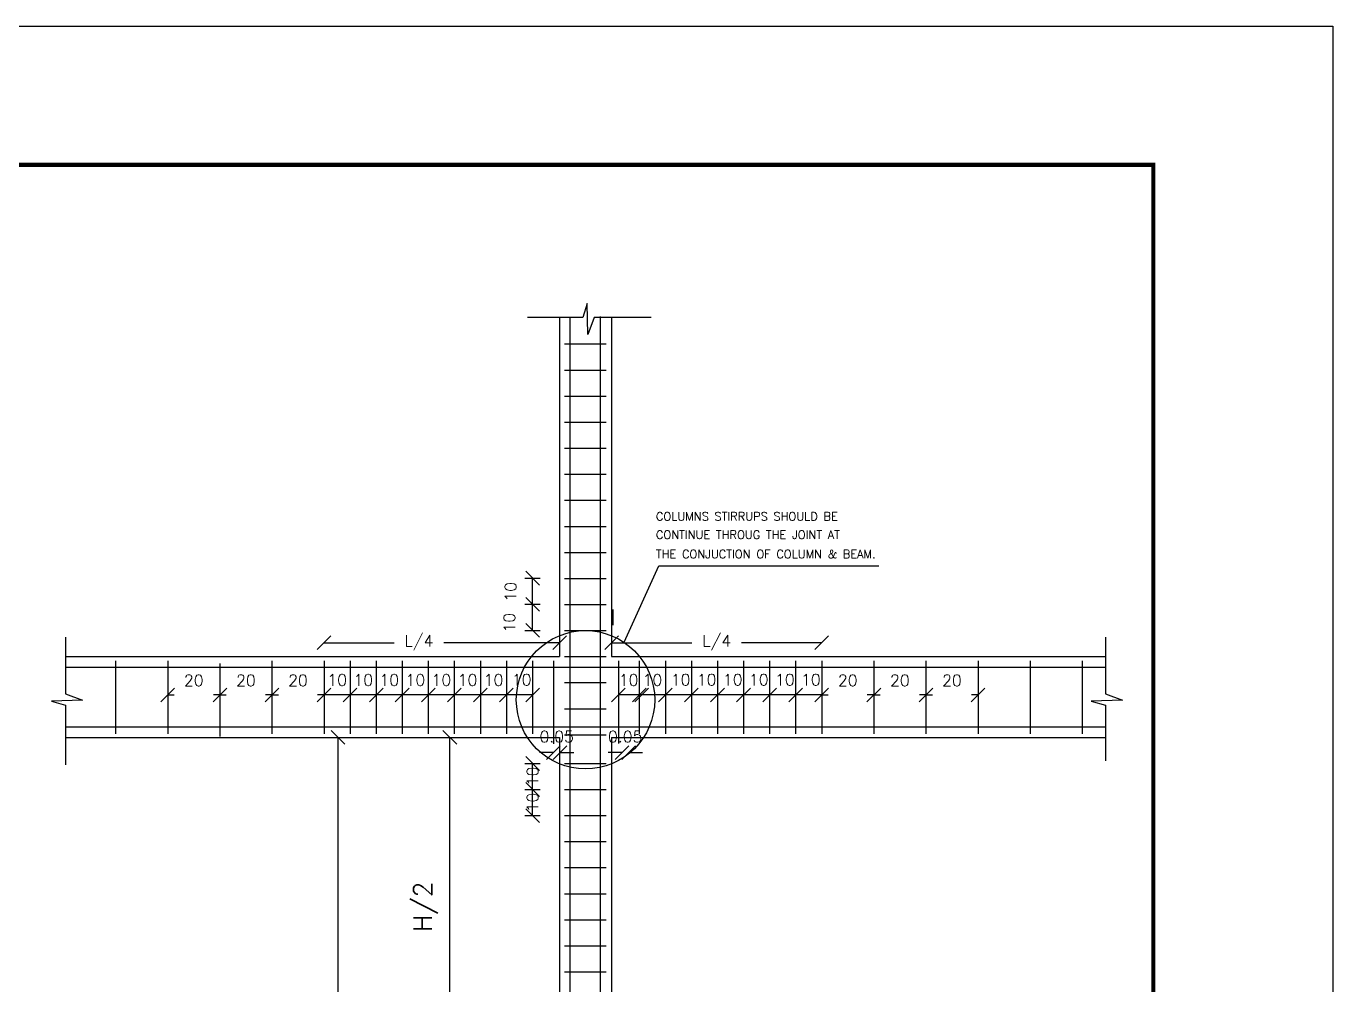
# Model space of a CAD drawing. Extents: x 166525 to 167198, y 178739 to 179747.
# Drawn here: x 167092.76 to 167104.16, y 179516.42 to 179524.79 of the extents above; entities that cross this region are included whole.
import ezdxf

# ---------------------------------------------------------------- set-up
doc = ezdxf.new("R2010")
doc.units = 0
doc.header["$MEASUREMENT"] = 0
doc.layers.get('0').update_dxf_attribs({"linetype": 'CONTINUOUS'})
doc.layers.get('DEFPOINTS').update_dxf_attribs({"linetype": 'CONTINUOUS'})
for name, color, linetype in [('0102', 9, 'CONTINUOUS'), ('BIM', 1, 'CONTINUOUS'), ('Column', 6, 'CONTINUOUS'), ('COVER', 7, 'CONTINUOUS'), ('DIM', 144, 'CONTINUOUS'), ('MHATCH', 8, 'CONTINUOUS'), ('OUT', 6, 'CONTINUOUS'), ('ST', 2, 'CONTINUOUS'), ('win', 4, 'CONTINUOUS')]:
    doc.layers.add(name, color=color, linetype=linetype)
doc.styles.add('ROMANS', font='romans.shx')
doc.dimstyles.new('dim100', dxfattribs={"dimtxt": 0.16, "dimasz": 0.12, "dimexe": 0.00018, "dimexo": 0.000625, "dimgap": 0.09, "dimtad": 1, "dimdec": 0, "dimlfac": 100, "dimrnd": 1, "dimzin": 0, "dimdsep": 46, "dimtxsty": 'ROMANS', "dimblk1": 'OBLIQUE', "dimblk2": 'OBLIQUE', "dimsah": 1, "dimcen": 0.09, "dimse1": 1, "dimse2": 1, "dimclrd": 8, "dimclre": 8, "dimclrt": 7, "dimadec": 0, "dimazin": 0, "dimtfac": 1, "dimtdec": 0, "dimtix": 1, "dimtofl": 0, "dimtmove": 2, "dimatfit": 3, "dimldrblk": 'OBLIQUE', "dimfxl": 0.00018, "dimtolj": 1, "dimtzin": 0, "dimarcsym": 0})

# ---------------------------------------------------------------- blocks, each defined once
blk = doc.blocks.new('_OBLIQUE')
at = {"color": 0, "linetype": 'ByBlock'}
blk.add_line((-0.5, -0.5), (0.5, 0.5), dxfattribs=at)
blk = doc.blocks.new('*D1062')
at = {"layer": '0102', "color": 8, "lineweight": -2, "transparency": 16777216}
for p, q in [((167095.478, 179518.583), (167095.478, 179515.768)), ((167095.478, 179512.666), (167095.478, 179515.481))]:
    blk.add_line(p, q, dxfattribs=at)
at = {"layer": 'DEFPOINTS', "color": 0, "transparency": 16777216}
for p in [(167095.478, 179518.583), (167097.404, 179518.583), (167097.413, 179512.666)]:
    blk.add_point(p, dxfattribs=at)
at = {"layer": '0102', "color": 8, "lineweight": -2, "transparency": 16777216, "xscale": 0.12, "yscale": 0.12, "zscale": 0.12}
for p, rotation in [((167095.478, 179518.583), 90), ((167095.478, 179512.666), 270)]:
    blk.add_blockref('_OBLIQUE', p, dxfattribs=dict(at, rotation=rotation))
at = {"layer": '0102', "color": 7, "transparency": 16777216, "insert": (167095.478, 179515.625), "char_height": 0.16, "attachment_point": 5, "rotation": 90, "style": 'ROMANS'}
blk.add_mtext('\\A1;H', dxfattribs=at)
blk = doc.blocks.new('*D1065')
at = {"layer": '0102', "color": 8, "lineweight": -2, "transparency": 16777216}
blk.add_line((167097.177, 179519.518), (167097.177, 179519.745), dxfattribs=at)
at = {"layer": 'DEFPOINTS', "color": 0, "transparency": 16777216}
for p in [(167097.177, 179519.745), (167097.455, 179519.745), (167097.455, 179519.518)]:
    blk.add_point(p, dxfattribs=at)
at = {"layer": '0102', "color": 8, "lineweight": -2, "transparency": 16777216, "xscale": 0.12, "yscale": 0.12, "zscale": 0.12}
for p, rotation in [((167097.177, 179519.745), 90), ((167097.177, 179519.518), 270)]:
    blk.add_blockref('_OBLIQUE', p, dxfattribs=dict(at, rotation=rotation))
at = {"layer": '0102', "color": 7, "transparency": 16777216, "insert": (167096.975, 179519.584), "char_height": 0.1, "attachment_point": 5, "rotation": 90, "style": 'ROMANS'}
blk.add_mtext('\\A1;10', dxfattribs=at)
blk = doc.blocks.new('*D1066')
at = {"layer": '0102', "color": 8, "lineweight": -2, "transparency": 16777216}
blk.add_line((167097.177, 179518.128), (167097.177, 179518.355), dxfattribs=at)
at = {"layer": 'DEFPOINTS', "color": 0, "transparency": 16777216}
for p in [(167097.177, 179518.355), (167097.455, 179518.355), (167097.455, 179518.128)]:
    blk.add_point(p, dxfattribs=at)
at = {"layer": '0102', "color": 8, "lineweight": -2, "transparency": 16777216, "xscale": 0.12, "yscale": 0.12, "zscale": 0.12}
for p, rotation in [((167097.177, 179518.355), 90), ((167097.177, 179518.128), 270)]:
    blk.add_blockref('_OBLIQUE', p, dxfattribs=dict(at, rotation=rotation))
at = {"layer": '0102', "color": 7, "transparency": 16777216, "insert": (167097.177, 179518.242), "char_height": 0.1, "attachment_point": 5, "rotation": 90, "style": 'ROMANS'}
blk.add_mtext('\\A1;10', dxfattribs=at)
blk = doc.blocks.new('*D1067')
at = {"layer": '0102', "color": 8, "lineweight": -2, "transparency": 16777216}
blk.add_line((167097.177, 179517.9), (167097.177, 179518.128), dxfattribs=at)
at = {"layer": 'DEFPOINTS', "color": 0, "transparency": 16777216}
for p in [(167097.177, 179518.128), (167097.455, 179518.128), (167097.455, 179517.9)]:
    blk.add_point(p, dxfattribs=at)
at = {"layer": '0102', "color": 8, "lineweight": -2, "transparency": 16777216, "xscale": 0.12, "yscale": 0.12, "zscale": 0.12}
for p, rotation in [((167097.177, 179518.128), 90), ((167097.177, 179517.9), 270)]:
    blk.add_blockref('_OBLIQUE', p, dxfattribs=dict(at, rotation=rotation))
at = {"layer": '0102', "color": 7, "transparency": 16777216, "insert": (167097.177, 179518.014), "char_height": 0.1, "attachment_point": 5, "rotation": 90, "style": 'ROMANS'}
blk.add_mtext('\\A1;10', dxfattribs=at)
blk = doc.blocks.new('*D1068')
at = {"layer": '0102', "color": 8, "lineweight": -2, "transparency": 16777216}
blk.add_line((167097.177, 179519.745), (167097.177, 179519.973), dxfattribs=at)
at = {"layer": 'DEFPOINTS', "color": 0, "transparency": 16777216}
for p in [(167097.177, 179519.973), (167097.455, 179519.973), (167097.455, 179519.745)]:
    blk.add_point(p, dxfattribs=at)
at = {"layer": '0102', "color": 8, "lineweight": -2, "transparency": 16777216, "xscale": 0.12, "yscale": 0.12, "zscale": 0.12}
for p, rotation in [((167097.177, 179519.973), 90), ((167097.177, 179519.745), 270)]:
    blk.add_blockref('_OBLIQUE', p, dxfattribs=dict(at, rotation=rotation))
at = {"layer": '0102', "color": 7, "transparency": 16777216, "insert": (167096.985, 179519.854), "char_height": 0.1, "attachment_point": 5, "rotation": 90, "style": 'ROMANS'}
blk.add_mtext('\\A1;10', dxfattribs=at)
blk = doc.blocks.new('*D1072')
at = {"layer": '0102', "color": 8, "lineweight": -2, "transparency": 16777216}
blk.add_line((167096.455, 179515.625), (167096.455, 179518.583), dxfattribs=at)
at = {"layer": 'DEFPOINTS', "color": 0, "transparency": 16777216}
for p in [(167096.455, 179518.583), (167096.455, 179518.583), (167096.328, 179515.625)]:
    blk.add_point(p, dxfattribs=at)
at = {"layer": '0102', "color": 8, "lineweight": -2, "transparency": 16777216, "xscale": 0.12, "yscale": 0.12, "zscale": 0.12}
for p, rotation in [((167096.455, 179518.583), 90), ((167096.455, 179515.625), 270)]:
    blk.add_blockref('_OBLIQUE', p, dxfattribs=dict(at, rotation=rotation))
at = {"layer": '0102', "color": 7, "transparency": 16777216, "insert": (167096.244, 179517.104), "char_height": 0.16, "attachment_point": 5, "rotation": 90, "style": 'ROMANS'}
blk.add_mtext('\\A1;H/2', dxfattribs=at)
blk = doc.blocks.new('*D1090')
at = {"layer": '0102', "color": 8, "lineweight": -2, "transparency": 16777216}
blk.add_line((167097.177, 179518.954), (167096.949, 179518.954), dxfattribs=at)
at = {"layer": 'DEFPOINTS', "color": 0, "transparency": 16777216}
for p in [(167096.949, 179519.267), (167097.177, 179519.267), (167096.949, 179518.954)]:
    blk.add_point(p, dxfattribs=at)
at = {"layer": '0102', "color": 8, "lineweight": -2, "transparency": 16777216, "xscale": 0.12, "yscale": 0.12, "zscale": 0.12, "rotation": 180}
blk.add_blockref('_OBLIQUE', (167096.949, 179518.954), dxfattribs=at)
at = {"layer": '0102', "color": 8, "lineweight": -2, "transparency": 16777216, "xscale": 0.12, "yscale": 0.12, "zscale": 0.12}
blk.add_blockref('_OBLIQUE', (167097.177, 179518.954), dxfattribs=at)
at = {"layer": '0102', "color": 7, "transparency": 16777216, "insert": (167097.082, 179519.086), "char_height": 0.1, "attachment_point": 5, "style": 'ROMANS'}
blk.add_mtext('\\A1;10', dxfattribs=at)
blk = doc.blocks.new('*D1091')
at = {"layer": '0102', "color": 8, "lineweight": -2, "transparency": 16777216}
blk.add_line((167096.949, 179518.954), (167096.722, 179518.954), dxfattribs=at)
at = {"layer": 'DEFPOINTS', "color": 0, "transparency": 16777216}
for p in [(167096.949, 179519.267), (167096.722, 179518.954), (167096.722, 179518.63)]:
    blk.add_point(p, dxfattribs=at)
at = {"layer": '0102', "color": 8, "lineweight": -2, "transparency": 16777216, "xscale": 0.12, "yscale": 0.12, "zscale": 0.12, "rotation": 180}
blk.add_blockref('_OBLIQUE', (167096.722, 179518.954), dxfattribs=at)
at = {"layer": '0102', "color": 8, "lineweight": -2, "transparency": 16777216, "xscale": 0.12, "yscale": 0.12, "zscale": 0.12}
blk.add_blockref('_OBLIQUE', (167096.949, 179518.954), dxfattribs=at)
at = {"layer": '0102', "color": 7, "transparency": 16777216, "insert": (167096.836, 179519.084), "char_height": 0.1, "attachment_point": 5, "style": 'ROMANS'}
blk.add_mtext('\\A1;10', dxfattribs=at)
blk = doc.blocks.new('*D1092')
at = {"layer": '0102', "color": 8, "lineweight": -2, "transparency": 16777216}
blk.add_line((167098.564, 179518.954), (167098.337, 179518.954), dxfattribs=at)
at = {"layer": 'DEFPOINTS', "color": 0, "transparency": 16777216}
for p in [(167098.337, 179519.267), (167098.564, 179519.267), (167098.337, 179518.954)]:
    blk.add_point(p, dxfattribs=at)
at = {"layer": '0102', "color": 8, "lineweight": -2, "transparency": 16777216, "xscale": 0.12, "yscale": 0.12, "zscale": 0.12, "rotation": 180}
blk.add_blockref('_OBLIQUE', (167098.337, 179518.954), dxfattribs=at)
at = {"layer": '0102', "color": 8, "lineweight": -2, "transparency": 16777216, "xscale": 0.12, "yscale": 0.12, "zscale": 0.12}
blk.add_blockref('_OBLIQUE', (167098.564, 179518.954), dxfattribs=at)
at = {"layer": '0102', "color": 7, "transparency": 16777216, "insert": (167098.47, 179519.086), "char_height": 0.1, "attachment_point": 5, "style": 'ROMANS'}
blk.add_mtext('\\A1;10', dxfattribs=at)
blk = doc.blocks.new('*D1093')
at = {"layer": '0102', "color": 8, "lineweight": -2, "transparency": 16777216}
blk.add_line((167098.337, 179518.954), (167098.109, 179518.954), dxfattribs=at)
at = {"layer": 'DEFPOINTS', "color": 0, "transparency": 16777216}
for p in [(167098.337, 179519.267), (167098.109, 179518.954), (167098.109, 179518.63)]:
    blk.add_point(p, dxfattribs=at)
at = {"layer": '0102', "color": 8, "lineweight": -2, "transparency": 16777216, "xscale": 0.12, "yscale": 0.12, "zscale": 0.12, "rotation": 180}
blk.add_blockref('_OBLIQUE', (167098.109, 179518.954), dxfattribs=at)
at = {"layer": '0102', "color": 8, "lineweight": -2, "transparency": 16777216, "xscale": 0.12, "yscale": 0.12, "zscale": 0.12}
blk.add_blockref('_OBLIQUE', (167098.337, 179518.954), dxfattribs=at)
at = {"layer": '0102', "color": 7, "transparency": 16777216, "insert": (167098.224, 179519.084), "char_height": 0.1, "attachment_point": 5, "style": 'ROMANS'}
blk.add_mtext('\\A1;10', dxfattribs=at)
blk = doc.blocks.new('*D1094')
at = {"layer": '0102', "color": 8, "lineweight": -2, "transparency": 16777216}
blk.add_line((167098.792, 179518.954), (167098.564, 179518.954), dxfattribs=at)
at = {"layer": 'DEFPOINTS', "color": 0, "transparency": 16777216}
for p in [(167098.564, 179519.267), (167098.792, 179519.267), (167098.564, 179518.954)]:
    blk.add_point(p, dxfattribs=at)
at = {"layer": '0102', "color": 8, "lineweight": -2, "transparency": 16777216, "xscale": 0.12, "yscale": 0.12, "zscale": 0.12, "rotation": 180}
blk.add_blockref('_OBLIQUE', (167098.564, 179518.954), dxfattribs=at)
at = {"layer": '0102', "color": 8, "lineweight": -2, "transparency": 16777216, "xscale": 0.12, "yscale": 0.12, "zscale": 0.12}
blk.add_blockref('_OBLIQUE', (167098.792, 179518.954), dxfattribs=at)
at = {"layer": '0102', "color": 7, "transparency": 16777216, "insert": (167098.697, 179519.086), "char_height": 0.1, "attachment_point": 5, "style": 'ROMANS'}
blk.add_mtext('\\A1;10', dxfattribs=at)
blk = doc.blocks.new('*D1095')
at = {"layer": '0102', "color": 8, "lineweight": -2, "transparency": 16777216}
blk.add_line((167099.019, 179518.954), (167098.792, 179518.954), dxfattribs=at)
at = {"layer": 'DEFPOINTS', "color": 0, "transparency": 16777216}
for p in [(167098.792, 179519.267), (167099.019, 179519.267), (167098.792, 179518.954)]:
    blk.add_point(p, dxfattribs=at)
at = {"layer": '0102', "color": 8, "lineweight": -2, "transparency": 16777216, "xscale": 0.12, "yscale": 0.12, "zscale": 0.12, "rotation": 180}
blk.add_blockref('_OBLIQUE', (167098.792, 179518.954), dxfattribs=at)
at = {"layer": '0102', "color": 8, "lineweight": -2, "transparency": 16777216, "xscale": 0.12, "yscale": 0.12, "zscale": 0.12}
blk.add_blockref('_OBLIQUE', (167099.019, 179518.954), dxfattribs=at)
at = {"layer": '0102', "color": 7, "transparency": 16777216, "insert": (167098.925, 179519.086), "char_height": 0.1, "attachment_point": 5, "style": 'ROMANS'}
blk.add_mtext('\\A1;10', dxfattribs=at)
blk = doc.blocks.new('*D1096')
at = {"layer": '0102', "color": 8, "lineweight": -2, "transparency": 16777216}
blk.add_line((167096.722, 179518.954), (167096.494, 179518.954), dxfattribs=at)
at = {"layer": 'DEFPOINTS', "color": 0, "transparency": 16777216}
for p in [(167096.722, 179519.267), (167096.494, 179518.954), (167096.494, 179518.63)]:
    blk.add_point(p, dxfattribs=at)
at = {"layer": '0102', "color": 8, "lineweight": -2, "transparency": 16777216, "xscale": 0.12, "yscale": 0.12, "zscale": 0.12, "rotation": 180}
blk.add_blockref('_OBLIQUE', (167096.494, 179518.954), dxfattribs=at)
at = {"layer": '0102', "color": 8, "lineweight": -2, "transparency": 16777216, "xscale": 0.12, "yscale": 0.12, "zscale": 0.12}
blk.add_blockref('_OBLIQUE', (167096.722, 179518.954), dxfattribs=at)
at = {"layer": '0102', "color": 7, "transparency": 16777216, "insert": (167096.609, 179519.084), "char_height": 0.1, "attachment_point": 5, "style": 'ROMANS'}
blk.add_mtext('\\A1;10', dxfattribs=at)
blk = doc.blocks.new('*D1097')
at = {"layer": '0102', "color": 8, "lineweight": -2, "transparency": 16777216}
blk.add_line((167096.494, 179518.954), (167096.267, 179518.954), dxfattribs=at)
at = {"layer": 'DEFPOINTS', "color": 0, "transparency": 16777216}
for p in [(167096.494, 179519.267), (167096.267, 179518.954), (167096.267, 179518.63)]:
    blk.add_point(p, dxfattribs=at)
at = {"layer": '0102', "color": 8, "lineweight": -2, "transparency": 16777216, "xscale": 0.12, "yscale": 0.12, "zscale": 0.12, "rotation": 180}
blk.add_blockref('_OBLIQUE', (167096.267, 179518.954), dxfattribs=at)
at = {"layer": '0102', "color": 8, "lineweight": -2, "transparency": 16777216, "xscale": 0.12, "yscale": 0.12, "zscale": 0.12}
blk.add_blockref('_OBLIQUE', (167096.494, 179518.954), dxfattribs=at)
at = {"layer": '0102', "color": 7, "transparency": 16777216, "insert": (167096.381, 179519.084), "char_height": 0.1, "attachment_point": 5, "style": 'ROMANS'}
blk.add_mtext('\\A1;10', dxfattribs=at)
blk = doc.blocks.new('*D1098')
at = {"layer": '0102', "color": 8, "lineweight": -2, "transparency": 16777216}
for p, q in [((167095.357, 179519.41), (167095.969, 179519.41)), ((167097.413, 179519.41), (167096.402, 179519.41))]:
    blk.add_line(p, q, dxfattribs=at)
at = {"layer": 'DEFPOINTS', "color": 0, "transparency": 16777216}
for p in [(167095.357, 179519.41), (167095.357, 179519.288), (167097.413, 179519.288)]:
    blk.add_point(p, dxfattribs=at)
at = {"layer": '0102', "color": 8, "lineweight": -2, "transparency": 16777216, "xscale": 0.12, "yscale": 0.12, "zscale": 0.12, "rotation": 180}
blk.add_blockref('_OBLIQUE', (167095.357, 179519.41), dxfattribs=at)
at = {"layer": '0102', "color": 8, "lineweight": -2, "transparency": 16777216, "xscale": 0.12, "yscale": 0.12, "zscale": 0.12}
blk.add_blockref('_OBLIQUE', (167097.413, 179519.41), dxfattribs=at)
at = {"layer": '0102', "color": 7, "transparency": 16777216, "insert": (167096.185, 179519.41), "char_height": 0.1, "attachment_point": 5, "style": 'ROMANS'}
blk.add_mtext('\\A1;L/4', dxfattribs=at)
blk = doc.blocks.new('*D1099')
at = {"layer": '0102', "color": 8, "lineweight": -2, "transparency": 16777216}
for p, q in [((167097.868, 179519.41), (167098.568, 179519.41)), ((167099.702, 179519.41), (167099.001, 179519.41))]:
    blk.add_line(p, q, dxfattribs=at)
at = {"layer": 'DEFPOINTS', "color": 0, "transparency": 16777216}
for p in [(167099.702, 179519.41), (167097.868, 179519.288), (167099.702, 179519.251)]:
    blk.add_point(p, dxfattribs=at)
at = {"layer": '0102', "color": 8, "lineweight": -2, "transparency": 16777216, "xscale": 0.12, "yscale": 0.12, "zscale": 0.12, "rotation": 180}
blk.add_blockref('_OBLIQUE', (167097.868, 179519.41), dxfattribs=at)
at = {"layer": '0102', "color": 8, "lineweight": -2, "transparency": 16777216, "xscale": 0.12, "yscale": 0.12, "zscale": 0.12}
blk.add_blockref('_OBLIQUE', (167099.702, 179519.41), dxfattribs=at)
at = {"layer": '0102', "color": 7, "transparency": 16777216, "insert": (167098.785, 179519.41), "char_height": 0.1, "attachment_point": 5, "style": 'ROMANS'}
blk.add_mtext('\\A1;L/4', dxfattribs=at)
blk = doc.blocks.new('*D1100')
at = {"layer": '0102', "color": 8, "lineweight": -2, "transparency": 16777216}
blk.add_line((167096.267, 179518.954), (167096.039, 179518.954), dxfattribs=at)
at = {"layer": 'DEFPOINTS', "color": 0, "transparency": 16777216}
for p in [(167096.267, 179519.267), (167096.039, 179518.954), (167096.039, 179518.63)]:
    blk.add_point(p, dxfattribs=at)
at = {"layer": '0102', "color": 8, "lineweight": -2, "transparency": 16777216, "xscale": 0.12, "yscale": 0.12, "zscale": 0.12, "rotation": 180}
blk.add_blockref('_OBLIQUE', (167096.039, 179518.954), dxfattribs=at)
at = {"layer": '0102', "color": 8, "lineweight": -2, "transparency": 16777216, "xscale": 0.12, "yscale": 0.12, "zscale": 0.12}
blk.add_blockref('_OBLIQUE', (167096.267, 179518.954), dxfattribs=at)
at = {"layer": '0102', "color": 7, "transparency": 16777216, "insert": (167096.154, 179519.084), "char_height": 0.1, "attachment_point": 5, "style": 'ROMANS'}
blk.add_mtext('\\A1;10', dxfattribs=at)
blk = doc.blocks.new('*D1101')
at = {"layer": '0102', "color": 8, "lineweight": -2, "transparency": 16777216}
blk.add_line((167096.039, 179518.954), (167095.812, 179518.954), dxfattribs=at)
at = {"layer": 'DEFPOINTS', "color": 0, "transparency": 16777216}
for p in [(167096.039, 179519.267), (167095.812, 179518.954), (167095.812, 179518.63)]:
    blk.add_point(p, dxfattribs=at)
at = {"layer": '0102', "color": 8, "lineweight": -2, "transparency": 16777216, "xscale": 0.12, "yscale": 0.12, "zscale": 0.12, "rotation": 180}
blk.add_blockref('_OBLIQUE', (167095.812, 179518.954), dxfattribs=at)
at = {"layer": '0102', "color": 8, "lineweight": -2, "transparency": 16777216, "xscale": 0.12, "yscale": 0.12, "zscale": 0.12}
blk.add_blockref('_OBLIQUE', (167096.039, 179518.954), dxfattribs=at)
at = {"layer": '0102', "color": 7, "transparency": 16777216, "insert": (167095.926, 179519.084), "char_height": 0.1, "attachment_point": 5, "style": 'ROMANS'}
blk.add_mtext('\\A1;10', dxfattribs=at)
blk = doc.blocks.new('*D1102')
at = {"layer": '0102', "color": 8, "lineweight": -2, "transparency": 16777216}
blk.add_line((167095.812, 179518.954), (167095.584, 179518.954), dxfattribs=at)
at = {"layer": 'DEFPOINTS', "color": 0, "transparency": 16777216}
for p in [(167095.812, 179519.267), (167095.584, 179518.954), (167095.584, 179518.63)]:
    blk.add_point(p, dxfattribs=at)
at = {"layer": '0102', "color": 8, "lineweight": -2, "transparency": 16777216, "xscale": 0.12, "yscale": 0.12, "zscale": 0.12, "rotation": 180}
blk.add_blockref('_OBLIQUE', (167095.584, 179518.954), dxfattribs=at)
at = {"layer": '0102', "color": 8, "lineweight": -2, "transparency": 16777216, "xscale": 0.12, "yscale": 0.12, "zscale": 0.12}
blk.add_blockref('_OBLIQUE', (167095.812, 179518.954), dxfattribs=at)
at = {"layer": '0102', "color": 7, "transparency": 16777216, "insert": (167095.699, 179519.084), "char_height": 0.1, "attachment_point": 5, "style": 'ROMANS'}
blk.add_mtext('\\A1;10', dxfattribs=at)
blk = doc.blocks.new('*D1103')
at = {"layer": '0102', "color": 8, "lineweight": -2, "transparency": 16777216}
blk.add_line((167095.584, 179518.954), (167095.357, 179518.954), dxfattribs=at)
at = {"layer": 'DEFPOINTS', "color": 0, "transparency": 16777216}
for p in [(167095.584, 179519.267), (167095.357, 179518.954), (167095.357, 179518.63)]:
    blk.add_point(p, dxfattribs=at)
at = {"layer": '0102', "color": 8, "lineweight": -2, "transparency": 16777216, "xscale": 0.12, "yscale": 0.12, "zscale": 0.12, "rotation": 180}
blk.add_blockref('_OBLIQUE', (167095.357, 179518.954), dxfattribs=at)
at = {"layer": '0102', "color": 8, "lineweight": -2, "transparency": 16777216, "xscale": 0.12, "yscale": 0.12, "zscale": 0.12}
blk.add_blockref('_OBLIQUE', (167095.584, 179518.954), dxfattribs=at)
at = {"layer": '0102', "color": 7, "transparency": 16777216, "insert": (167095.471, 179519.084), "char_height": 0.1, "attachment_point": 5, "style": 'ROMANS'}
blk.add_mtext('\\A1;10', dxfattribs=at)
blk = doc.blocks.new('*D1104')
at = {"layer": '0102', "color": 8, "lineweight": -2, "transparency": 16777216}
blk.add_line((167098.129, 179518.954), (167097.927, 179518.954), dxfattribs=at)
at = {"layer": 'DEFPOINTS', "color": 0, "transparency": 16777216}
for p in [(167098.129, 179519.267), (167097.927, 179518.954), (167097.927, 179518.614)]:
    blk.add_point(p, dxfattribs=at)
at = {"layer": '0102', "color": 8, "lineweight": -2, "transparency": 16777216, "xscale": 0.12, "yscale": 0.12, "zscale": 0.12, "rotation": 180}
blk.add_blockref('_OBLIQUE', (167097.927, 179518.954), dxfattribs=at)
at = {"layer": '0102', "color": 8, "lineweight": -2, "transparency": 16777216, "xscale": 0.12, "yscale": 0.12, "zscale": 0.12}
blk.add_blockref('_OBLIQUE', (167098.129, 179518.954), dxfattribs=at)
at = {"layer": '0102', "color": 7, "transparency": 16777216, "insert": (167098.016, 179519.084), "char_height": 0.1, "attachment_point": 5, "style": 'ROMANS'}
blk.add_mtext('\\A1;10', dxfattribs=at)
blk = doc.blocks.new('*D1105')
at = {"layer": '0102', "color": 8, "lineweight": -2, "transparency": 16777216}
blk.add_line((167099.247, 179518.954), (167099.019, 179518.954), dxfattribs=at)
at = {"layer": 'DEFPOINTS', "color": 0, "transparency": 16777216}
for p in [(167099.019, 179519.267), (167099.247, 179519.267), (167099.019, 179518.954)]:
    blk.add_point(p, dxfattribs=at)
at = {"layer": '0102', "color": 8, "lineweight": -2, "transparency": 16777216, "xscale": 0.12, "yscale": 0.12, "zscale": 0.12, "rotation": 180}
blk.add_blockref('_OBLIQUE', (167099.019, 179518.954), dxfattribs=at)
at = {"layer": '0102', "color": 8, "lineweight": -2, "transparency": 16777216, "xscale": 0.12, "yscale": 0.12, "zscale": 0.12}
blk.add_blockref('_OBLIQUE', (167099.247, 179518.954), dxfattribs=at)
at = {"layer": '0102', "color": 7, "transparency": 16777216, "insert": (167099.152, 179519.086), "char_height": 0.1, "attachment_point": 5, "style": 'ROMANS'}
blk.add_mtext('\\A1;10', dxfattribs=at)
blk = doc.blocks.new('*D1106')
at = {"layer": '0102', "color": 8, "lineweight": -2, "transparency": 16777216}
blk.add_line((167099.474, 179518.954), (167099.247, 179518.954), dxfattribs=at)
at = {"layer": 'DEFPOINTS', "color": 0, "transparency": 16777216}
for p in [(167099.247, 179519.267), (167099.474, 179519.267), (167099.247, 179518.954)]:
    blk.add_point(p, dxfattribs=at)
at = {"layer": '0102', "color": 8, "lineweight": -2, "transparency": 16777216, "xscale": 0.12, "yscale": 0.12, "zscale": 0.12, "rotation": 180}
blk.add_blockref('_OBLIQUE', (167099.247, 179518.954), dxfattribs=at)
at = {"layer": '0102', "color": 8, "lineweight": -2, "transparency": 16777216, "xscale": 0.12, "yscale": 0.12, "zscale": 0.12}
blk.add_blockref('_OBLIQUE', (167099.474, 179518.954), dxfattribs=at)
at = {"layer": '0102', "color": 7, "transparency": 16777216, "insert": (167099.38, 179519.086), "char_height": 0.1, "attachment_point": 5, "style": 'ROMANS'}
blk.add_mtext('\\A1;10', dxfattribs=at)
blk = doc.blocks.new('*D1107')
at = {"layer": '0102', "color": 8, "lineweight": -2, "transparency": 16777216}
blk.add_line((167099.702, 179518.954), (167099.474, 179518.954), dxfattribs=at)
at = {"layer": 'DEFPOINTS', "color": 0, "transparency": 16777216}
for p in [(167099.474, 179519.267), (167099.702, 179519.267), (167099.474, 179518.954)]:
    blk.add_point(p, dxfattribs=at)
at = {"layer": '0102', "color": 8, "lineweight": -2, "transparency": 16777216, "xscale": 0.12, "yscale": 0.12, "zscale": 0.12, "rotation": 180}
blk.add_blockref('_OBLIQUE', (167099.474, 179518.954), dxfattribs=at)
at = {"layer": '0102', "color": 8, "lineweight": -2, "transparency": 16777216, "xscale": 0.12, "yscale": 0.12, "zscale": 0.12}
blk.add_blockref('_OBLIQUE', (167099.702, 179518.954), dxfattribs=at)
at = {"layer": '0102', "color": 7, "transparency": 16777216, "insert": (167099.607, 179519.086), "char_height": 0.1, "attachment_point": 5, "style": 'ROMANS'}
blk.add_mtext('\\A1;10', dxfattribs=at)
blk = doc.blocks.new('*D1108')
at = {"layer": '0102', "color": 8, "lineweight": -2, "transparency": 16777216}
for p, q in [((167099.702, 179518.954), (167099.758, 179518.954)), ((167100.157, 179518.954), (167100.1, 179518.954))]:
    blk.add_line(p, q, dxfattribs=at)
at = {"layer": 'DEFPOINTS', "color": 0, "transparency": 16777216}
for p in [(167100.157, 179518.954), (167099.702, 179518.841), (167100.157, 179518.841)]:
    blk.add_point(p, dxfattribs=at)
at = {"layer": '0102', "color": 8, "lineweight": -2, "transparency": 16777216, "xscale": 0.12, "yscale": 0.12, "zscale": 0.12, "rotation": 180}
blk.add_blockref('_OBLIQUE', (167099.702, 179518.954), dxfattribs=at)
at = {"layer": '0102', "color": 8, "lineweight": -2, "transparency": 16777216, "xscale": 0.12, "yscale": 0.12, "zscale": 0.12}
blk.add_blockref('_OBLIQUE', (167100.157, 179518.954), dxfattribs=at)
at = {"layer": '0102', "color": 7, "transparency": 16777216, "insert": (167099.929, 179519.08), "char_height": 0.1, "attachment_point": 5, "style": 'ROMANS'}
blk.add_mtext('\\A1;20', dxfattribs=at)
blk = doc.blocks.new('*D1109')
at = {"layer": '0102', "color": 8, "lineweight": -2, "transparency": 16777216}
for p, q in [((167100.157, 179518.954), (167100.213, 179518.954)), ((167100.612, 179518.954), (167100.555, 179518.954))]:
    blk.add_line(p, q, dxfattribs=at)
at = {"layer": 'DEFPOINTS', "color": 0, "transparency": 16777216}
for p in [(167100.612, 179518.954), (167100.157, 179518.841), (167100.612, 179518.841)]:
    blk.add_point(p, dxfattribs=at)
at = {"layer": '0102', "color": 8, "lineweight": -2, "transparency": 16777216, "xscale": 0.12, "yscale": 0.12, "zscale": 0.12, "rotation": 180}
blk.add_blockref('_OBLIQUE', (167100.157, 179518.954), dxfattribs=at)
at = {"layer": '0102', "color": 8, "lineweight": -2, "transparency": 16777216, "xscale": 0.12, "yscale": 0.12, "zscale": 0.12}
blk.add_blockref('_OBLIQUE', (167100.612, 179518.954), dxfattribs=at)
at = {"layer": '0102', "color": 7, "transparency": 16777216, "insert": (167100.384, 179519.08), "char_height": 0.1, "attachment_point": 5, "style": 'ROMANS'}
blk.add_mtext('\\A1;20', dxfattribs=at)
blk = doc.blocks.new('*D1110')
at = {"layer": '0102', "color": 8, "lineweight": -2, "transparency": 16777216}
for p, q in [((167094.902, 179518.954), (167094.958, 179518.954)), ((167095.357, 179518.954), (167095.3, 179518.954))]:
    blk.add_line(p, q, dxfattribs=at)
at = {"layer": 'DEFPOINTS', "color": 0, "transparency": 16777216}
for p in [(167095.357, 179518.954), (167094.902, 179518.841), (167095.357, 179518.841)]:
    blk.add_point(p, dxfattribs=at)
at = {"layer": '0102', "color": 8, "lineweight": -2, "transparency": 16777216, "xscale": 0.12, "yscale": 0.12, "zscale": 0.12, "rotation": 180}
blk.add_blockref('_OBLIQUE', (167094.902, 179518.954), dxfattribs=at)
at = {"layer": '0102', "color": 8, "lineweight": -2, "transparency": 16777216, "xscale": 0.12, "yscale": 0.12, "zscale": 0.12}
blk.add_blockref('_OBLIQUE', (167095.357, 179518.954), dxfattribs=at)
at = {"layer": '0102', "color": 7, "transparency": 16777216, "insert": (167095.129, 179519.08), "char_height": 0.1, "attachment_point": 5, "style": 'ROMANS'}
blk.add_mtext('\\A1;20', dxfattribs=at)
blk = doc.blocks.new('*D1111')
at = {"layer": '0102', "color": 8, "lineweight": -2, "transparency": 16777216}
for p, q in [((167094.447, 179518.954), (167094.503, 179518.954)), ((167094.902, 179518.954), (167094.845, 179518.954))]:
    blk.add_line(p, q, dxfattribs=at)
at = {"layer": 'DEFPOINTS', "color": 0, "transparency": 16777216}
for p in [(167094.902, 179518.954), (167094.447, 179518.841), (167094.902, 179518.841)]:
    blk.add_point(p, dxfattribs=at)
at = {"layer": '0102', "color": 8, "lineweight": -2, "transparency": 16777216, "xscale": 0.12, "yscale": 0.12, "zscale": 0.12, "rotation": 180}
blk.add_blockref('_OBLIQUE', (167094.447, 179518.954), dxfattribs=at)
at = {"layer": '0102', "color": 8, "lineweight": -2, "transparency": 16777216, "xscale": 0.12, "yscale": 0.12, "zscale": 0.12}
blk.add_blockref('_OBLIQUE', (167094.902, 179518.954), dxfattribs=at)
at = {"layer": '0102', "color": 7, "transparency": 16777216, "insert": (167094.674, 179519.08), "char_height": 0.1, "attachment_point": 5, "style": 'ROMANS'}
blk.add_mtext('\\A1;20', dxfattribs=at)
blk = doc.blocks.new('*D1112')
at = {"layer": '0102', "color": 8, "lineweight": -2, "transparency": 16777216}
for p, q in [((167093.992, 179518.954), (167094.048, 179518.954)), ((167094.447, 179518.954), (167094.39, 179518.954))]:
    blk.add_line(p, q, dxfattribs=at)
at = {"layer": 'DEFPOINTS', "color": 0, "transparency": 16777216}
for p in [(167094.447, 179518.954), (167093.992, 179518.841), (167094.447, 179518.841)]:
    blk.add_point(p, dxfattribs=at)
at = {"layer": '0102', "color": 8, "lineweight": -2, "transparency": 16777216, "xscale": 0.12, "yscale": 0.12, "zscale": 0.12, "rotation": 180}
blk.add_blockref('_OBLIQUE', (167093.992, 179518.954), dxfattribs=at)
at = {"layer": '0102', "color": 8, "lineweight": -2, "transparency": 16777216, "xscale": 0.12, "yscale": 0.12, "zscale": 0.12}
blk.add_blockref('_OBLIQUE', (167094.447, 179518.954), dxfattribs=at)
at = {"layer": '0102', "color": 7, "transparency": 16777216, "insert": (167094.219, 179519.08), "char_height": 0.1, "attachment_point": 5, "style": 'ROMANS'}
blk.add_mtext('\\A1;20', dxfattribs=at)
blk = doc.blocks.new('*D1113')
at = {"layer": '0102', "color": 8, "lineweight": -2, "transparency": 16777216}
for p, q in [((167100.612, 179518.954), (167100.668, 179518.954)), ((167101.067, 179518.954), (167101.01, 179518.954))]:
    blk.add_line(p, q, dxfattribs=at)
at = {"layer": 'DEFPOINTS', "color": 0, "transparency": 16777216}
for p in [(167101.067, 179518.954), (167100.612, 179518.841), (167101.067, 179518.841)]:
    blk.add_point(p, dxfattribs=at)
at = {"layer": '0102', "color": 8, "lineweight": -2, "transparency": 16777216, "xscale": 0.12, "yscale": 0.12, "zscale": 0.12, "rotation": 180}
blk.add_blockref('_OBLIQUE', (167100.612, 179518.954), dxfattribs=at)
at = {"layer": '0102', "color": 8, "lineweight": -2, "transparency": 16777216, "xscale": 0.12, "yscale": 0.12, "zscale": 0.12}
blk.add_blockref('_OBLIQUE', (167101.067, 179518.954), dxfattribs=at)
at = {"layer": '0102', "color": 7, "transparency": 16777216, "insert": (167100.839, 179519.08), "char_height": 0.1, "attachment_point": 5, "style": 'ROMANS'}
blk.add_mtext('\\A1;20', dxfattribs=at)
blk = doc.blocks.new('*D1124')
at = {"layer": '0102', "color": 8, "lineweight": -2, "transparency": 16777216}
for p, q in [((167097.359, 179518.45), (167097.239, 179518.45)), ((167097.417, 179518.45), (167097.537, 179518.45))]:
    blk.add_line(p, q, dxfattribs=at)
at = {"layer": 'DEFPOINTS', "color": 0, "transparency": 16777216}
for p in [(167097.417, 179519.288), (167097.359, 179519.251), (167097.359, 179518.45)]:
    blk.add_point(p, dxfattribs=at)
at = {"layer": '0102', "color": 8, "lineweight": -2, "transparency": 16777216, "xscale": 0.12, "yscale": 0.12, "zscale": 0.12}
blk.add_blockref('_OBLIQUE', (167097.359, 179518.45), dxfattribs=at)
at = {"layer": '0102', "color": 8, "lineweight": -2, "transparency": 16777216, "xscale": 0.12, "yscale": 0.12, "zscale": 0.12, "rotation": 180}
blk.add_blockref('_OBLIQUE', (167097.417, 179518.45), dxfattribs=at)
at = {"layer": '0102', "color": 7, "transparency": 16777216, "insert": (167097.388, 179518.59), "char_height": 0.1, "attachment_point": 5, "style": 'ROMANS'}
blk.add_mtext('\\A1;0.05', dxfattribs=at)
blk = doc.blocks.new('*D1127')
at = {"layer": '0102', "color": 8, "lineweight": -2, "transparency": 16777216}
for p, q in [((167097.957, 179518.45), (167097.837, 179518.45)), ((167098.016, 179518.45), (167098.136, 179518.45))]:
    blk.add_line(p, q, dxfattribs=at)
at = {"layer": 'DEFPOINTS', "color": 0, "transparency": 16777216}
for p in [(167098.016, 179519.288), (167097.957, 179519.251), (167097.957, 179518.45)]:
    blk.add_point(p, dxfattribs=at)
at = {"layer": '0102', "color": 8, "lineweight": -2, "transparency": 16777216, "xscale": 0.12, "yscale": 0.12, "zscale": 0.12}
blk.add_blockref('_OBLIQUE', (167097.957, 179518.45), dxfattribs=at)
at = {"layer": '0102', "color": 8, "lineweight": -2, "transparency": 16777216, "xscale": 0.12, "yscale": 0.12, "zscale": 0.12, "rotation": 180}
blk.add_blockref('_OBLIQUE', (167098.016, 179518.45), dxfattribs=at)
at = {"layer": '0102', "color": 7, "transparency": 16777216, "insert": (167097.986, 179518.59), "char_height": 0.1, "attachment_point": 5, "style": 'ROMANS'}
blk.add_mtext('\\A1;0.05', dxfattribs=at)

msp = doc.modelspace()

# ---------------------------------------------------------------- linework, layer by layer
at = {"layer": '0102'}
msp.add_line((167097.10832, 179518.12798), (167097.24482, 179518.12798), dxfattribs=at)
at = {"layer": 'BIM', "color": 8}
for p, q in [((167097.97602, 179519.41311), (167098.27856, 179520.08128)), ((167098.27856, 179520.08128), (167100.19944, 179520.08128))]:
    msp.add_line(p, q, dxfattribs=at)
at = {"layer": 'Column', "color": 8, "linetype": 'Continuous'}
msp.add_circle((167097.63951, 179518.91129), 0.60421, dxfattribs=at)
at = {"layer": 'COVER', "flags": 128}
msp.add_lwpolyline([(167044.24362, 179524.7939), (167104.16487, 179524.7939), (167104.16487, 179482.4714), (167044.24362, 179482.4714)], close=True, dxfattribs=at)
at = {"layer": 'DIM'}
for p, q in [((167097.10832, 179519.97259), (167097.24482, 179519.97259)), ((167097.10832, 179519.74509), (167097.24482, 179519.74509)), ((167097.88182, 179519.56221), (167097.88182, 179519.69871)), ((167097.10832, 179519.51759), (167097.24482, 179519.51759)), ((167097.35872, 179518.61358), (167097.35872, 179518.52779)), ((167097.92662, 179518.61358), (167097.92662, 179518.52836)), ((167097.10832, 179518.35548), (167097.24482, 179518.35548)), ((167097.10832, 179517.90048), (167097.24482, 179517.90048))]:
    msp.add_line(p, q, dxfattribs=at)
at = {"layer": 'MHATCH', "const_width": 0.03562, "flags": 128}
msp.add_lwpolyline([(167045.81112, 179523.58265), (167102.59737, 179523.58265), (167102.59737, 179483.68265), (167045.81112, 179483.68265)], close=True, dxfattribs=at)
at = {"layer": 'MHATCH'}
msp.add_lwpolyline([(167046.16737, 179523.58265), (167102.59737, 179523.58265), (167102.59737, 179483.68265)], dxfattribs=at)
at = {"layer": 'OUT'}
for p, q in [((167097.41251, 179522.24896), (167097.41251, 179519.28823)), ((167097.86751, 179522.24896), (167097.86751, 179519.28823)), ((167093.10052, 179519.28823), (167097.41251, 179519.28823)), ((167097.86751, 179519.28823), (167102.1795, 179519.28823)), ((167093.10052, 179518.58298), (167097.41251, 179518.58298)), ((167097.41251, 179518.58298), (167097.41251, 179512.66611)), ((167097.86751, 179518.58298), (167097.86751, 179512.66611)), ((167097.86751, 179518.58298), (167102.1795, 179518.58298))]:
    msp.add_line(p, q, dxfattribs=at)
at = {"layer": 'ST'}
for p, q in [((167097.76867, 179522.25939), (167097.76867, 179515.32982)), ((167097.50357, 179522.24896), (167097.50357, 179515.32982)), ((167097.45499, 179522.01823), (167097.81929, 179522.01823)), ((167097.45499, 179521.79073), (167097.81929, 179521.79073)), ((167097.45499, 179521.56323), (167097.81929, 179521.56323)), ((167097.45499, 179521.33573), (167097.81929, 179521.33573)), ((167097.45499, 179521.10823), (167097.81929, 179521.10823)), ((167097.45499, 179520.88073), (167097.81929, 179520.88073)), ((167097.45499, 179520.65323), (167097.81929, 179520.65323)), ((167097.45499, 179520.42573), (167097.81929, 179520.42573)), ((167097.45499, 179520.19823), (167097.81929, 179520.19823)), ((167097.45499, 179519.97073), (167097.81929, 179519.97073)), ((167097.45499, 179519.74323), (167097.81929, 179519.74323)), ((167097.45499, 179519.51573), (167097.81929, 179519.51573)), ((167097.45499, 179519.28823), (167097.81929, 179519.28823)), ((167093.10052, 179519.19723), (167102.1795, 179519.19723)), ((167093.53657, 179519.25058), (167093.53657, 179518.61358)), ((167093.99157, 179519.25058), (167093.99157, 179518.61358)), ((167094.44657, 179519.22838), (167094.44657, 179518.59138)), ((167094.90157, 179519.25058), (167094.90157, 179518.61358)), ((167095.35657, 179519.25058), (167095.35657, 179518.61358)), ((167095.58407, 179519.25058), (167095.58407, 179518.61358)), ((167095.81157, 179519.25058), (167095.81157, 179518.61358)), ((167096.03907, 179519.25058), (167096.03907, 179518.61358)), ((167096.26657, 179519.25058), (167096.26657, 179518.61358)), ((167096.49407, 179519.25058), (167096.49407, 179518.61358)), ((167096.72157, 179519.25058), (167096.72157, 179518.61358)), ((167096.94907, 179519.25058), (167096.94907, 179518.61358)), ((167097.17657, 179519.25058), (167097.17657, 179518.61358)), ((167097.35872, 179519.25058), (167097.35872, 179518.61358)), ((167097.92662, 179519.25058), (167097.92662, 179518.61358)), ((167098.10932, 179519.25058), (167098.10932, 179518.61358)), ((167098.33682, 179519.25058), (167098.33682, 179518.61358)), ((167098.56432, 179519.25058), (167098.56432, 179518.61358)), ((167098.79182, 179519.25058), (167098.79182, 179518.61358)), ((167099.01932, 179519.25058), (167099.01932, 179518.61358)), ((167099.24682, 179519.25058), (167099.24682, 179518.61358)), ((167099.47432, 179519.25058), (167099.47432, 179518.61358)), ((167099.70182, 179519.25058), (167099.70182, 179518.61358)), ((167100.15682, 179519.25058), (167100.15682, 179518.61358)), ((167100.61182, 179519.25058), (167100.61182, 179518.61358)), ((167101.06682, 179519.25058), (167101.06682, 179518.61358)), ((167101.52182, 179519.25058), (167101.52182, 179518.61358)), ((167101.97682, 179519.25058), (167101.97682, 179518.61358)), ((167097.45499, 179519.06073), (167097.81929, 179519.06073)), ((167097.45499, 179518.83323), (167097.81929, 179518.83323)), ((167093.10052, 179518.67398), (167102.1795, 179518.67398)), ((167097.45499, 179518.60573), (167097.81929, 179518.60573)), ((167097.45499, 179518.35548), (167097.81929, 179518.35548)), ((167097.45499, 179518.12798), (167097.81929, 179518.12798)), ((167097.45499, 179517.90048), (167097.81929, 179517.90048)), ((167097.45499, 179517.67298), (167097.81929, 179517.67298)), ((167097.45499, 179517.44548), (167097.81929, 179517.44548)), ((167097.45499, 179517.21798), (167097.81929, 179517.21798)), ((167097.45499, 179516.99048), (167097.81929, 179516.99048)), ((167097.45499, 179516.76298), (167097.81929, 179516.76298)), ((167097.45499, 179516.53548), (167097.81929, 179516.53548))]:
    msp.add_line(p, q, dxfattribs=at)
at = {"layer": 'win'}
for points in [[(167098.21172, 179522.24896), (167097.71528, 179522.24896), (167097.66021, 179522.10078), (167097.65274, 179522.37263), (167097.61645, 179522.24896), (167097.13194, 179522.24896)], [(167093.10052, 179519.45862), (167093.10052, 179518.96218), (167093.2487, 179518.90711), (167092.97685, 179518.89965), (167093.10052, 179518.86335), (167093.10052, 179518.34371)], [(167102.1795, 179519.45862), (167102.1795, 179518.96218), (167102.32768, 179518.90711), (167102.05583, 179518.89965), (167102.1795, 179518.86335), (167102.1795, 179518.37885)]]:
    msp.add_lwpolyline(points, dxfattribs=at)

# ---------------------------------------------------------------- texts
at = {"color": 6, "style": 'ROMANS'}
for s, p in [('COLUMNS STIRRUPS SHOULD BE', (167098.25413, 179520.47654)), ('CONTINUE THROUG THE JOINT AT ', (167098.25413, 179520.31642)), ('THE CONJUCTION OF COLUMN & BEAM.', (167098.25413, 179520.14741))]:
    msp.add_text(s, height=0.0728, dxfattribs=at).set_placement(p)

# ---------------------------------------------------------------- dimensions: what is measured, and where the dimension line sits
at = {"layer": '0102'}
for base, p1, p2, picture, middle in [((167097.17657, 179519.97259), (167097.45499, 179519.74509), (167097.45499, 179519.97259), '*D1068', (167096.9853, 179519.85382)), ((167097.17657, 179519.74509), (167097.45499, 179519.51759), (167097.45499, 179519.74509), '*D1065', (167096.97471, 179519.58422)), ((167097.17657, 179518.35548), (167097.45499, 179518.12798), (167097.45499, 179518.35548), '*D1066', (167097.17657, 179518.24173)), ((167097.17657, 179518.12798), (167097.45499, 179517.90048), (167097.45499, 179518.12798), '*D1067', (167097.17657, 179518.01423))]:
    dim = msp.add_linear_dim(base=base, p1=p1, p2=p2, angle=90, text='10', dimstyle='dim100', override={"dimtxt": 0.1}, dxfattribs=at)
    dim.commit()
    dim.dimension.update_dxf_attribs({"geometry": picture, "text_midpoint": middle, "dimtype": 160})
for base, p1, p2, text, override, picture, middle in [((167095.35657, 179519.41005), (167097.41251, 179519.28823), (167095.35657, 179519.28823), 'L/4', {"dimtxt": 0.1, "dimtad": 0}, '*D1098', (167096.18547, 179519.41005)), ((167095.35657, 179518.95385), (167095.58407, 179519.26723), (167095.35657, 179518.63023), '10', {"dimtxt": 0.1}, '*D1103', (167095.47109, 179519.08405)), ((167095.58407, 179518.95385), (167095.81157, 179519.26723), (167095.58407, 179518.63023), '10', {"dimtxt": 0.1}, '*D1102', (167095.69859, 179519.08405)), ((167095.81157, 179518.95385), (167096.03907, 179519.26723), (167095.81157, 179518.63023), '10', {"dimtxt": 0.1}, '*D1101', (167095.92609, 179519.08405)), ((167096.03907, 179518.95385), (167096.26657, 179519.26723), (167096.03907, 179518.63023), '10', {"dimtxt": 0.1}, '*D1100', (167096.15359, 179519.08405)), ((167096.26657, 179518.95385), (167096.49407, 179519.26723), (167096.26657, 179518.63023), '10', {"dimtxt": 0.1}, '*D1097', (167096.38109, 179519.08405)), ((167096.49407, 179518.95385), (167096.72157, 179519.26723), (167096.49407, 179518.63023), '10', {"dimtxt": 0.1}, '*D1096', (167096.60859, 179519.08405)), ((167096.72157, 179518.95385), (167096.94907, 179519.26723), (167096.72157, 179518.63023), '10', {"dimtxt": 0.1}, '*D1091', (167096.83609, 179519.08405)), ((167096.94907, 179518.95385), (167097.17657, 179519.26723), (167096.94907, 179519.26723), '10', {"dimtxt": 0.1}, '*D1090', (167097.08207, 179519.0859)), ((167097.92662, 179518.95385), (167098.12879, 179519.26723), (167097.92662, 179518.61358), '10', {"dimtxt": 0.1}, '*D1104', (167098.01581, 179519.08405)), ((167098.10932, 179518.95385), (167098.33682, 179519.26723), (167098.10932, 179518.63023), '10', {"dimtxt": 0.1}, '*D1093', (167098.22384, 179519.08405)), ((167098.33682, 179518.95385), (167098.56432, 179519.26723), (167098.33682, 179519.26723), '10', {"dimtxt": 0.1}, '*D1092', (167098.46982, 179519.0859)), ((167098.56432, 179518.95385), (167098.79182, 179519.26723), (167098.56432, 179519.26723), '10', {"dimtxt": 0.1}, '*D1094', (167098.69732, 179519.0859)), ((167098.79182, 179518.95385), (167099.01932, 179519.26723), (167098.79182, 179519.26723), '10', {"dimtxt": 0.1}, '*D1095', (167098.92482, 179519.0859)), ((167099.01932, 179518.95385), (167099.24682, 179519.26723), (167099.01932, 179519.26723), '10', {"dimtxt": 0.1}, '*D1105', (167099.15232, 179519.0859)), ((167099.24682, 179518.95385), (167099.47432, 179519.26723), (167099.24682, 179519.26723), '10', {"dimtxt": 0.1}, '*D1106', (167099.37982, 179519.0859)), ((167099.47432, 179518.95385), (167099.70182, 179519.26723), (167099.47432, 179519.26723), '10', {"dimtxt": 0.1}, '*D1107', (167099.60732, 179519.0859)), ((167094.44657, 179518.95385), (167093.99157, 179518.84108), (167094.44657, 179518.84108), '20', {"dimtxt": 0.1}, '*D1112', (167094.21907, 179519.0804)), ((167094.90157, 179518.95385), (167094.44657, 179518.84108), (167094.90157, 179518.84108), '20', {"dimtxt": 0.1}, '*D1111', (167094.67407, 179519.0804)), ((167095.35657, 179518.95385), (167094.90157, 179518.84108), (167095.35657, 179518.84108), '20', {"dimtxt": 0.1}, '*D1110', (167095.12907, 179519.0804)), ((167100.15682, 179518.95385), (167099.70182, 179518.84108), (167100.15682, 179518.84108), '20', {"dimtxt": 0.1}, '*D1108', (167099.92932, 179519.0804)), ((167100.61182, 179518.95385), (167100.15682, 179518.84108), (167100.61182, 179518.84108), '20', {"dimtxt": 0.1}, '*D1109', (167100.38432, 179519.0804)), ((167101.06682, 179518.95385), (167100.61182, 179518.84108), (167101.06682, 179518.84108), '20', {"dimtxt": 0.1}, '*D1113', (167100.83932, 179519.0804))]:
    dim = msp.add_linear_dim(base=base, p1=p1, p2=p2, text=text, dimstyle='dim100', override=override, dxfattribs=at)
    dim.commit()
    dim.dimension.update_dxf_attribs({"geometry": picture, "text_midpoint": middle, "dimtype": 160})
for base, p1, p2, text, override, picture, middle in [((167099.70182, 179519.41005), (167097.86751, 179519.28823), (167099.70182, 179519.25058), 'L/4', {"dimtxt": 0.1, "dimtad": 0}, '*D1099', (167098.78467, 179519.41005)), ((167097.35872, 179518.44967), (167097.41712, 179519.28823), (167097.35872, 179519.25058), '0.05', {"dimtxt": 0.1}, '*D1124', (167097.38792, 179518.58967)), ((167097.95728, 179518.44967), (167098.01567, 179519.28823), (167097.95728, 179519.25058), '0.05', {"dimtxt": 0.1}, '*D1127', (167097.98647, 179518.58967))]:
    dim = msp.add_linear_dim(base=base, p1=p1, p2=p2, text=text, dimstyle='dim100', override=override, dxfattribs=at)
    dim.commit()
    dim.dimension.update_dxf_attribs({"geometry": picture, "text_midpoint": middle})
dim = msp.add_linear_dim(base=(167095.47752, 179518.58298), p1=(167097.41251, 179512.66611), p2=(167097.40407, 179518.58298), angle=90, text='H', dimstyle='dim100', dxfattribs=at)
dim.commit()
dim.dimension.update_dxf_attribs({"geometry": '*D1062', "text_midpoint": (167095.47752, 179515.62454), "dimtype": 160})
dim = msp.add_linear_dim(base=(167096.45546, 179518.58298), p1=(167096.32849, 179515.62454), p2=(167096.45546, 179518.58298), angle=90, text='H/2', dimstyle='dim100', dxfattribs=at)
dim.commit()
dim.dimension.update_dxf_attribs({"geometry": '*D1072', "text_midpoint": (167096.24356, 179517.10376)})

doc.saveas('drawing.dxf')
